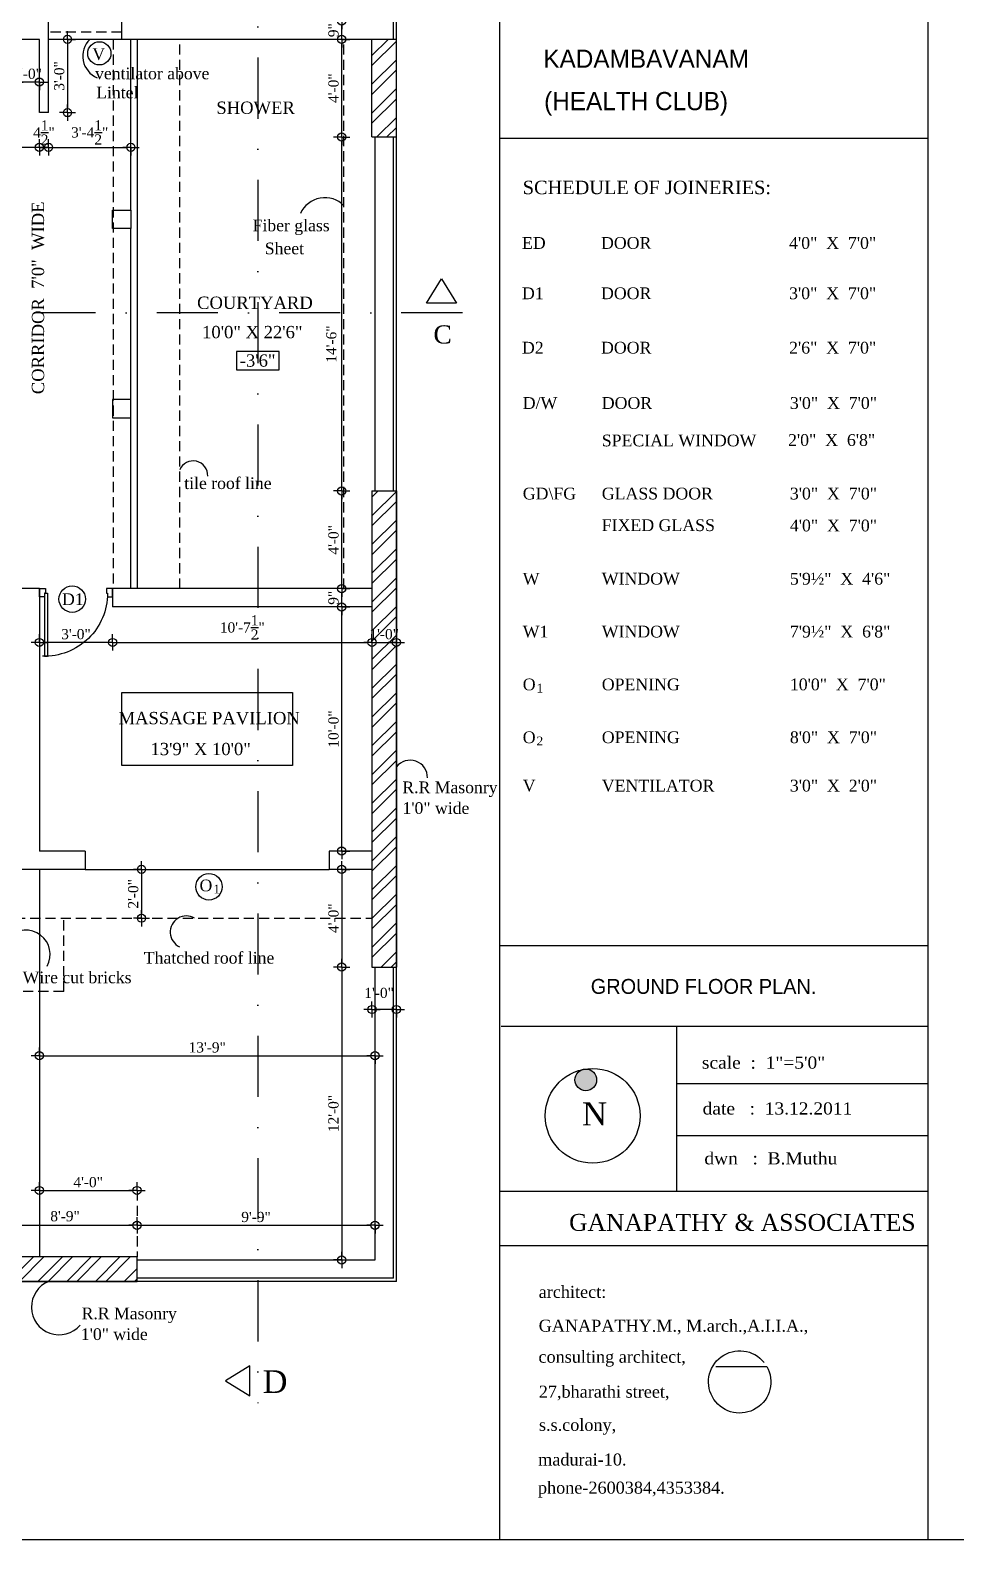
# Model space of a CAD drawing. Extents: x 7848 to 13228, y -2245 to 213.
# Drawn here: x 9403 to 9862, y -2245 to -1503 of the extents above; entities that cross this region are included whole.
import ezdxf
from ezdxf.enums import TextEntityAlignment as Align

# ---------------------------------------------------------------- set-up
doc = ezdxf.new("R2010")
doc.units = 0
doc.header["$LTSCALE"] = 20
doc.header["$MEASUREMENT"] = 0
doc.header["$PDMODE"] = 34
doc.header["$PDSIZE"] = 5
doc.linetypes.add('DASHDOT', pattern=[1, 0.5, -0.25, 0, -0.25])
doc.linetypes.add('HIDDEN', pattern=[0.375, 0.25, -0.125])
doc.layers.get('0').update_dxf_attribs({"linetype": 'CONTINUOUS'})
doc.layers.get('Defpoints').update_dxf_attribs({"linetype": 'CONTINUOUS'})
for name, color, linetype in [('border', 230, 'CONTINUOUS'), ('BORTEXT', 2, 'CONTINUOUS'), ('DETTEXT', 7, 'CONTINUOUS'), ('DIMLINE', 254, 'CONTINUOUS'), ('DOOR', 1, 'CONTINUOUS'), ('door text', 2, 'CONTINUOUS'), ('FURN', 10, 'CONTINUOUS'), ('Glass', 130, 'CONTINUOUS'), ('Roof lilne', 31, 'CONTINUOUS'), ('Secline', 13, 'CONTINUOUS'), ('Stone', 8, 'CONTINUOUS'), ('text', 2, 'CONTINUOUS'), ('TEXTS', 2, 'CONTINUOUS'), ('wall', 13, 'CONTINUOUS'), ('window', 4, 'CONTINUOUS'), ('window sill', 5, 'CONTINUOUS'), ('WINTEXT', 2, 'CONTINUOUS')]:
    doc.layers.add(name, color=color, linetype=linetype)
doc.styles.add('STYLE1', font='times_1.ttf', dxfattribs={"width": 0.75, "oblique": 25})
doc.styles.add('style3', font='times_1.ttf')
doc.styles.add('style4', font='boos1_0.ttf')
doc.styles.add('style5', font='times_1.ttf')
doc.dimstyles.new('arch61', dxfattribs={"dimscale": 0, "dimtxt": 5, "dimasz": 2, "dimexe": 0.18, "dimexo": 0.0625, "dimgap": 1.5, "dimtad": 1, "dimzin": 3, "dimdsep": 46, "dimlunit": 4, "dimtxsty": 'style3', "dimblk": 'BLK', "dimcen": 0, "dimse1": 1, "dimse2": 1, "dimclrd": 256, "dimclrt": 3, "dimazin": 0, "dimtfac": 1, "dimtix": 1, "dimtmove": 2, "dimatfit": 3, "dimldrblk": 'NONE', "dimfxl": 0.18, "dimtolj": 1, "dimtzin": 0, "dimlwd": -1, "dimarcsym": 0})
pattern_1 = [(45, (-4924.852, -1873.82), (-7.071068, 7.071068), []), (45, (-4924.852, -1868.82), (-7.071068, 7.071068), [])]

# ---------------------------------------------------------------- blocks, each defined once
blk = doc.blocks.new('DR1H902')
at = {"color": 0}
for p, q in [((-0.5, 0), (-0.5, 1)), ((-0.5, 1), (-0.45, 1)), ((-0.45, 0), (-0.45, 1)), ((-0.5, 0), (-0.45, 0))]:
    blk.add_line(p, q, dxfattribs=at)
blk.add_arc((-0.5, 0), 1, 0, 91.707, dxfattribs=at)
blk = doc.blocks.new('A$C3B4262AC')
at = {"layer": 'DOOR'}
for p, q in [((0, 4), (0, 0)), ((2.5, 4), (0, 4)), ((0, 0), (3, 0)), ((2.5, 2.25), (2.5, 4)), ((3, 2.25), (2.5, 2.25)), ((3, 0), (3, 2.25))]:
    blk.add_line(p, q, dxfattribs=at)
blk = doc.blocks.new('A$C1F9E242A')
blk.add_blockref('A$C3B4262AC', (0, 0))
at = {"xscale": -1}
blk.add_blockref('A$C3B4262AC', (36, 0), dxfattribs=at)
at = {"layer": 'DOOR', "xscale": -31, "yscale": 31, "zscale": 68.88888888888889}
blk.add_blockref('DR1H902', (18, 2.25), dxfattribs=at)
blk = doc.blocks.new('*U15')
at = {"xscale": -1, "rotation": 90.00000000000249}
blk.add_blockref('A$C1F9E242A', (-13.99, 19.99), dxfattribs=at)
blk = doc.blocks.new('*U283')
at = {"layer": 'TEXTS'}
blk.add_hatch(color=256, dxfattribs=at).paths.add_polyline_path([(-5.61, 10.84, 1), (1.8, 10.84, 1)])
for centre, radius in [((0.44, -1.46), 16.23), ((-1.9, 10.84), 3.71)]:
    blk.add_circle(centre, radius, dxfattribs=at)
at = {"layer": 'TEXTS', "style": 'STYLE1'}
blk.add_text('N', height=7.92, dxfattribs=at).set_placement((-3.24, -4.76))
blk = doc.blocks.new('BLK')
for q in [(-2, 0), (0, 2), (0, -2), (2, 0)]:
    blk.add_line((0, 0), q)
blk.add_circle((0, 0), 1)
blk = doc.blocks.new('*D49')
at = {"layer": 'Defpoints', "color": 0}
for p in [(9455.6, -2090.03), (9350.6, -2105.59), (9455.6, -2105.59)]:
    blk.add_point(p, dxfattribs=at)
at = {"layer": 'DIMLINE'}
blk.add_line((9352.6, -2090.03), (9453.6, -2090.03), dxfattribs=at)
at = {"layer": 'DIMLINE', "xscale": 2, "yscale": 2, "zscale": 2, "rotation": 180}
blk.add_blockref('BLK', (9350.6, -2090.03), dxfattribs=at)
at = {"layer": 'DIMLINE', "xscale": 2, "yscale": 2, "zscale": 2}
blk.add_blockref('BLK', (9455.6, -2090.03), dxfattribs=at)
at = {"layer": 'DIMLINE', "color": 3, "insert": (9420.22, -2085.6), "char_height": 5, "attachment_point": 5, "style": 'style3'}
blk.add_mtext('\\A1;8\'-9"', dxfattribs=at)
blk = doc.blocks.new('_None')
blk = doc.blocks.new('*D50')
at = {"layer": 'Defpoints', "color": 0}
for p in [(9572.6, -2090.03), (9455.6, -2107.09), (9572.6, -2107.09)]:
    blk.add_point(p, dxfattribs=at)
at = {"layer": 'DIMLINE'}
blk.add_line((9457.6, -2090.03), (9570.6, -2090.03), dxfattribs=at)
at = {"layer": 'DIMLINE', "xscale": 2, "yscale": 2, "zscale": 2, "rotation": 180}
blk.add_blockref('BLK', (9455.6, -2090.03), dxfattribs=at)
at = {"layer": 'DIMLINE', "xscale": 2, "yscale": 2, "zscale": 2}
blk.add_blockref('BLK', (9572.6, -2090.03), dxfattribs=at)
at = {"layer": 'DIMLINE', "color": 3, "insert": (9514.1, -2085.98), "char_height": 5, "attachment_point": 5, "style": 'style3'}
blk.add_mtext('\\A1;9\'-9"', dxfattribs=at)
blk = doc.blocks.new('*D216')
at = {"layer": 'Defpoints', "color": 0}
for p in [(9407.6, -1996.8), (9572.6, -1996.8), (9572.6, -2006.67)]:
    blk.add_point(p, dxfattribs=at)
at = {"layer": 'DIMLINE'}
blk.add_line((9409.6, -2006.67), (9570.6, -2006.67), dxfattribs=at)
at = {"layer": 'DIMLINE', "xscale": 2, "yscale": 2, "zscale": 2, "rotation": 180}
blk.add_blockref('BLK', (9407.6, -2006.67), dxfattribs=at)
at = {"layer": 'DIMLINE', "xscale": 2, "yscale": 2, "zscale": 2}
blk.add_blockref('BLK', (9572.6, -2006.67), dxfattribs=at)
at = {"layer": 'DIMLINE', "color": 3, "insert": (9490.1, -2002.62), "char_height": 5, "attachment_point": 5, "style": 'style3'}
blk.add_mtext('\\A1;13\'-9"', dxfattribs=at)
blk = doc.blocks.new('*D233')
at = {"layer": 'Defpoints', "color": 0}
for p in [(9455.6, -2072.91), (9407.6, -2105.59), (9455.6, -2105.59)]:
    blk.add_point(p, dxfattribs=at)
at = {"layer": 'DIMLINE'}
blk.add_line((9409.6, -2072.91), (9453.6, -2072.91), dxfattribs=at)
at = {"layer": 'DIMLINE', "xscale": 2, "yscale": 2, "zscale": 2, "rotation": 180}
blk.add_blockref('BLK', (9407.6, -2072.91), dxfattribs=at)
at = {"layer": 'DIMLINE', "xscale": 2, "yscale": 2, "zscale": 2}
blk.add_blockref('BLK', (9455.6, -2072.91), dxfattribs=at)
at = {"layer": 'DIMLINE', "color": 3, "insert": (9431.6, -2068.86), "char_height": 5, "attachment_point": 5, "style": 'style3'}
blk.add_mtext('\\A1;4\'-0"', dxfattribs=at)
blk = doc.blocks.new('*D252')
at = {"layer": 'Defpoints', "color": 0}
for p in [(9560.6, -1915.09), (9556.23, -1963.09), (9571.1, -1963.09)]:
    blk.add_point(p, dxfattribs=at)
at = {"layer": 'DIMLINE'}
blk.add_line((9556.23, -1917.09), (9556.23, -1961.09), dxfattribs=at)
at = {"layer": 'DIMLINE', "xscale": 2, "yscale": 2, "zscale": 2}
for p, rotation in [((9556.23, -1915.09), 90), ((9556.23, -1963.09), 270)]:
    blk.add_blockref('BLK', p, dxfattribs=dict(at, rotation=rotation))
at = {"layer": 'DIMLINE', "color": 3, "insert": (9552.19, -1939.09), "char_height": 5, "attachment_point": 5, "rotation": 90, "style": 'style3'}
blk.add_mtext('\\A1;4\'-0"', dxfattribs=at)
blk = doc.blocks.new('*D253')
at = {"layer": 'Defpoints', "color": 0}
for p in [(9572.6, -1963.09), (9556.23, -2107.09), (9572.6, -2107.09)]:
    blk.add_point(p, dxfattribs=at)
at = {"layer": 'DIMLINE'}
blk.add_line((9556.23, -1965.09), (9556.23, -2105.09), dxfattribs=at)
at = {"layer": 'DIMLINE', "xscale": 2, "yscale": 2, "zscale": 2}
for p, rotation in [((9556.23, -1963.09), 90), ((9556.23, -2107.09), 270)]:
    blk.add_blockref('BLK', p, dxfattribs=dict(at, rotation=rotation))
at = {"layer": 'DIMLINE', "color": 3, "insert": (9552.19, -2035.09), "char_height": 5, "attachment_point": 5, "rotation": 90, "style": 'style3'}
blk.add_mtext('\\A1;12\'-0"', dxfattribs=at)
blk = doc.blocks.new('*D254')
at = {"layer": 'Defpoints', "color": 0}
for p in [(9556.23, -1786.09), (9571.1, -1786.09), (9571.1, -1906.09)]:
    blk.add_point(p, dxfattribs=at)
at = {"layer": 'DIMLINE'}
blk.add_line((9556.23, -1904.09), (9556.23, -1788.09), dxfattribs=at)
at = {"layer": 'DIMLINE', "xscale": 2, "yscale": 2, "zscale": 2}
for p, rotation in [((9556.23, -1786.09), 90), ((9556.23, -1906.09), 270)]:
    blk.add_blockref('BLK', p, dxfattribs=dict(at, rotation=rotation))
at = {"layer": 'DIMLINE', "color": 3, "insert": (9552.19, -1846.09), "char_height": 5, "attachment_point": 5, "rotation": 90, "style": 'style3'}
blk.add_mtext('\\A1;10\'-0"', dxfattribs=at)
blk = doc.blocks.new('*D255')
at = {"layer": 'Defpoints', "color": 0}
for p in [(9544.38, -1777.09), (9556.23, -1777.09), (9544.38, -1786.09)]:
    blk.add_point(p, dxfattribs=at)
at = {"layer": 'DIMLINE'}
blk.add_line((9556.23, -1784.09), (9556.23, -1779.09), dxfattribs=at)
at = {"layer": 'DIMLINE', "xscale": 2, "yscale": 2, "zscale": 2}
for p, rotation in [((9556.23, -1777.09), 90), ((9556.23, -1786.09), 270)]:
    blk.add_blockref('BLK', p, dxfattribs=dict(at, rotation=rotation))
at = {"layer": 'DIMLINE', "color": 3, "insert": (9552.18, -1781.59), "char_height": 5, "attachment_point": 5, "rotation": 90, "style": 'style3'}
blk.add_mtext('\\A1;9"', dxfattribs=at)
blk = doc.blocks.new('*D256')
at = {"layer": 'Defpoints', "color": 0}
for p in [(9556.23, -1729.09), (9571.1, -1729.09), (9571.1, -1777.09)]:
    blk.add_point(p, dxfattribs=at)
at = {"layer": 'DIMLINE'}
blk.add_line((9556.23, -1775.09), (9556.23, -1731.09), dxfattribs=at)
at = {"layer": 'DIMLINE', "xscale": 2, "yscale": 2, "zscale": 2}
for p, rotation in [((9556.23, -1729.09), 90), ((9556.23, -1777.09), 270)]:
    blk.add_blockref('BLK', p, dxfattribs=dict(at, rotation=rotation))
at = {"layer": 'DIMLINE', "color": 3, "insert": (9552.19, -1753.09), "char_height": 5, "attachment_point": 5, "rotation": 90, "style": 'style3'}
blk.add_mtext('\\A1;4\'-0"', dxfattribs=at)
blk = doc.blocks.new('*D257')
at = {"layer": 'Defpoints', "color": 0}
for p in [(9556.23, -1555.09), (9572.6, -1555.09), (9572.6, -1729.09)]:
    blk.add_point(p, dxfattribs=at)
at = {"layer": 'DIMLINE'}
blk.add_line((9556.23, -1727.09), (9556.23, -1557.09), dxfattribs=at)
at = {"layer": 'DIMLINE', "xscale": 2, "yscale": 2, "zscale": 2}
for p, rotation in [((9556.23, -1555.09), 90), ((9556.23, -1729.09), 270)]:
    blk.add_blockref('BLK', p, dxfattribs=dict(at, rotation=rotation))
at = {"layer": 'DIMLINE', "color": 3, "insert": (9551.12, -1656.88), "char_height": 5, "attachment_point": 5, "rotation": 90, "style": 'style3'}
blk.add_mtext('\\A1;14\'-6"', dxfattribs=at)
blk = doc.blocks.new('*D258')
at = {"layer": 'Defpoints', "color": 0}
for p in [(9556.23, -1507.09), (9569.07, -1507.09), (9571.1, -1555.09)]:
    blk.add_point(p, dxfattribs=at)
at = {"layer": 'DIMLINE'}
blk.add_line((9556.23, -1553.09), (9556.23, -1509.09), dxfattribs=at)
at = {"layer": 'DIMLINE', "xscale": 2, "yscale": 2, "zscale": 2}
for p, rotation in [((9556.23, -1507.09), 90), ((9556.23, -1555.09), 270)]:
    blk.add_blockref('BLK', p, dxfattribs=dict(at, rotation=rotation))
at = {"layer": 'DIMLINE', "color": 3, "insert": (9552.19, -1531.09), "char_height": 5, "attachment_point": 5, "rotation": 90, "style": 'style3'}
blk.add_mtext('\\A1;4\'-0"', dxfattribs=at)
blk = doc.blocks.new('*D259')
at = {"layer": 'Defpoints', "color": 0}
for p in [(9545.6, -1498.09), (9556.23, -1498.09), (9544.21, -1507.09)]:
    blk.add_point(p, dxfattribs=at)
at = {"layer": 'DIMLINE'}
blk.add_line((9556.23, -1505.09), (9556.23, -1500.09), dxfattribs=at)
at = {"layer": 'DIMLINE', "xscale": 2, "yscale": 2, "zscale": 2}
for p, rotation in [((9556.23, -1498.09), 90), ((9556.23, -1507.09), 270)]:
    blk.add_blockref('BLK', p, dxfattribs=dict(at, rotation=rotation))
at = {"layer": 'DIMLINE', "color": 3, "insert": (9552.18, -1502.59), "char_height": 5, "attachment_point": 5, "rotation": 90, "style": 'style3'}
blk.add_mtext('\\A1;9"', dxfattribs=at)
blk = doc.blocks.new('*D272')
at = {"layer": 'Defpoints', "color": 0}
for p in [(9465.83, -1915.09), (9457.8, -1939.09), (9465.83, -1939.09)]:
    blk.add_point(p, dxfattribs=at)
at = {"layer": 'DIMLINE'}
blk.add_line((9457.8, -1917.09), (9457.8, -1937.09), dxfattribs=at)
at = {"layer": 'DIMLINE', "xscale": 2, "yscale": 2, "zscale": 2}
for p, rotation in [((9457.8, -1915.09), 90), ((9457.8, -1939.09), 270)]:
    blk.add_blockref('BLK', p, dxfattribs=dict(at, rotation=rotation))
at = {"layer": 'DIMLINE', "color": 3, "insert": (9453.75, -1927.09), "char_height": 5, "attachment_point": 5, "rotation": 90, "style": 'style3'}
blk.add_mtext('\\A1;2\'-0"', dxfattribs=at)
blk = doc.blocks.new('*D284')
at = {"layer": 'Defpoints', "color": 0}
for p in [(9571.1, -1963.09), (9583.1, -1963.09), (9571.1, -1983.96)]:
    blk.add_point(p, dxfattribs=at)
at = {"layer": 'DIMLINE'}
blk.add_line((9581.1, -1983.96), (9573.1, -1983.96), dxfattribs=at)
at = {"layer": 'DIMLINE', "xscale": 2, "yscale": 2, "zscale": 2, "rotation": 180}
blk.add_blockref('BLK', (9571.1, -1983.96), dxfattribs=at)
at = {"layer": 'DIMLINE', "xscale": 2, "yscale": 2, "zscale": 2}
blk.add_blockref('BLK', (9583.1, -1983.96), dxfattribs=at)
at = {"layer": 'DIMLINE', "color": 3, "insert": (9574.6, -1975.83), "char_height": 5, "attachment_point": 5, "style": 'style3'}
blk.add_mtext('\\A1;1\'-0"', dxfattribs=at)
blk = doc.blocks.new('*D288')
at = {"layer": 'Defpoints', "color": 0}
for p in [(9395.6, -1507.09), (9407.6, -1507.09), (9395.6, -1528.09)]:
    blk.add_point(p, dxfattribs=at)
at = {"layer": 'DIMLINE'}
for p, q in [((9393.6, -1528.09), (9391.6, -1528.09)), ((9407.6, -1528.09), (9395.6, -1528.09)), ((9409.6, -1528.09), (9411.6, -1528.09))]:
    blk.add_line(p, q, dxfattribs=at)
at = {"layer": 'DIMLINE', "xscale": 2, "yscale": 2, "zscale": 2}
blk.add_blockref('BLK', (9395.6, -1528.09), dxfattribs=at)
at = {"layer": 'DIMLINE', "xscale": 2, "yscale": 2, "zscale": 2, "rotation": 180}
blk.add_blockref('BLK', (9407.6, -1528.09), dxfattribs=at)
at = {"layer": 'DIMLINE', "color": 3, "insert": (9401.6, -1524.04), "char_height": 5, "attachment_point": 5, "style": 'style3'}
blk.add_mtext('\\A1;1\'-0"', dxfattribs=at)
blk = doc.blocks.new('*D290')
at = {"layer": 'Defpoints', "color": 0}
for p in [(9412.1, -1507.09), (9412.1, -1543.09), (9421.43, -1543.09)]:
    blk.add_point(p, dxfattribs=at)
at = {"layer": 'DIMLINE'}
blk.add_line((9421.43, -1509.09), (9421.43, -1541.09), dxfattribs=at)
at = {"layer": 'DIMLINE', "xscale": 2, "yscale": 2, "zscale": 2}
for p, rotation in [((9421.43, -1507.09), 90), ((9421.43, -1543.09), 270)]:
    blk.add_blockref('BLK', p, dxfattribs=dict(at, rotation=rotation))
at = {"layer": 'DIMLINE', "color": 3, "insert": (9417.39, -1525.09), "char_height": 5, "attachment_point": 5, "rotation": 90, "style": 'style3'}
blk.add_mtext('\\A1;3\'-0"', dxfattribs=at)
blk = doc.blocks.new('*D291')
at = {"layer": 'Defpoints', "color": 0}
for p in [(9407.6, -1543.09), (9412.1, -1543.09), (9407.6, -1560.2)]:
    blk.add_point(p, dxfattribs=at)
at = {"layer": 'DIMLINE'}
for p, q in [((9405.6, -1560.2), (9403.6, -1560.2)), ((9412.1, -1560.2), (9407.6, -1560.2)), ((9414.1, -1560.2), (9416.1, -1560.2))]:
    blk.add_line(p, q, dxfattribs=at)
at = {"layer": 'DIMLINE', "xscale": 2, "yscale": 2, "zscale": 2}
blk.add_blockref('BLK', (9407.6, -1560.2), dxfattribs=at)
at = {"layer": 'DIMLINE', "xscale": 2, "yscale": 2, "zscale": 2, "rotation": 180}
blk.add_blockref('BLK', (9412.1, -1560.2), dxfattribs=at)
at = {"layer": 'DIMLINE', "color": 3, "insert": (9409.85, -1552.87), "char_height": 5, "attachment_point": 5, "style": 'style3'}
blk.add_mtext('\\A1;4{\\H1.000000x;\\S1/2;}"', dxfattribs=at)
blk = doc.blocks.new('*D292')
at = {"layer": 'Defpoints', "color": 0}
for p in [(9412.1, -1539.05), (9452.6, -1539.05), (9452.6, -1560.2)]:
    blk.add_point(p, dxfattribs=at)
at = {"layer": 'DIMLINE'}
blk.add_line((9414.1, -1560.2), (9450.6, -1560.2), dxfattribs=at)
at = {"layer": 'DIMLINE', "xscale": 2, "yscale": 2, "zscale": 2, "rotation": 180}
blk.add_blockref('BLK', (9412.1, -1560.2), dxfattribs=at)
at = {"layer": 'DIMLINE', "xscale": 2, "yscale": 2, "zscale": 2}
blk.add_blockref('BLK', (9452.6, -1560.2), dxfattribs=at)
at = {"layer": 'DIMLINE', "color": 3, "insert": (9432.35, -1552.83), "char_height": 5, "attachment_point": 5, "style": 'style3'}
blk.add_mtext('\\A1;3\'-4{\\H1.000000x;\\S1/2;}"', dxfattribs=at)
blk = doc.blocks.new('*D293')
at = {"layer": 'Defpoints', "color": 0}
for p in [(9359.6, -1543.09), (9407.6, -1543.09), (9359.6, -1560.2)]:
    blk.add_point(p, dxfattribs=at)
at = {"layer": 'DIMLINE'}
blk.add_line((9405.6, -1560.2), (9361.6, -1560.2), dxfattribs=at)
at = {"layer": 'DIMLINE', "xscale": 2, "yscale": 2, "zscale": 2, "rotation": 180}
blk.add_blockref('BLK', (9359.6, -1560.2), dxfattribs=at)
at = {"layer": 'DIMLINE', "xscale": 2, "yscale": 2, "zscale": 2}
blk.add_blockref('BLK', (9407.6, -1560.2), dxfattribs=at)
at = {"layer": 'DIMLINE', "color": 3, "insert": (9383.6, -1556.15), "char_height": 5, "attachment_point": 5, "style": 'style3'}
blk.add_mtext('\\A1;4\'-0"', dxfattribs=at)
blk = doc.blocks.new('*D399')
at = {"layer": 'Defpoints', "color": 0}
for p in [(9443.6, -1786.09), (9571.1, -1786.09), (9571.1, -1803.53)]:
    blk.add_point(p, dxfattribs=at)
at = {"layer": 'DIMLINE'}
blk.add_line((9445.6, -1803.53), (9569.1, -1803.53), dxfattribs=at)
at = {"layer": 'DIMLINE', "xscale": 2, "yscale": 2, "zscale": 2, "rotation": 180}
blk.add_blockref('BLK', (9443.6, -1803.53), dxfattribs=at)
at = {"layer": 'DIMLINE', "xscale": 2, "yscale": 2, "zscale": 2}
blk.add_blockref('BLK', (9571.1, -1803.53), dxfattribs=at)
at = {"layer": 'DIMLINE', "color": 3, "insert": (9507.35, -1796.16), "char_height": 5, "attachment_point": 5, "style": 'style3'}
blk.add_mtext('\\A1;10\'-7{\\H1.000000x;\\S1/2;}"', dxfattribs=at)
blk = doc.blocks.new('*D400')
at = {"layer": 'Defpoints', "color": 0}
for p in [(9407.6, -1786.09), (9443.6, -1786.09), (9407.6, -1803.53)]:
    blk.add_point(p, dxfattribs=at)
at = {"layer": 'DIMLINE'}
blk.add_line((9441.6, -1803.53), (9409.6, -1803.53), dxfattribs=at)
at = {"layer": 'DIMLINE', "xscale": 2, "yscale": 2, "zscale": 2, "rotation": 180}
blk.add_blockref('BLK', (9407.6, -1803.53), dxfattribs=at)
at = {"layer": 'DIMLINE', "xscale": 2, "yscale": 2, "zscale": 2}
blk.add_blockref('BLK', (9443.6, -1803.53), dxfattribs=at)
at = {"layer": 'DIMLINE', "color": 3, "insert": (9425.6, -1799.49), "char_height": 5, "attachment_point": 5, "style": 'style3'}
blk.add_mtext('\\A1;3\'-0"', dxfattribs=at)
blk = doc.blocks.new('*D401')
at = {"layer": 'Defpoints', "color": 0}
for p in [(9571.1, -1729.09), (9583.1, -1729.09), (9583.1, -1803.53)]:
    blk.add_point(p, dxfattribs=at)
at = {"layer": 'DIMLINE'}
for p, q in [((9569.1, -1803.53), (9567.1, -1803.53)), ((9571.1, -1803.53), (9583.1, -1803.53)), ((9585.1, -1803.53), (9587.1, -1803.53))]:
    blk.add_line(p, q, dxfattribs=at)
at = {"layer": 'DIMLINE', "xscale": 2, "yscale": 2, "zscale": 2}
blk.add_blockref('BLK', (9571.1, -1803.53), dxfattribs=at)
at = {"layer": 'DIMLINE', "xscale": 2, "yscale": 2, "zscale": 2, "rotation": 180}
blk.add_blockref('BLK', (9583.1, -1803.53), dxfattribs=at)
at = {"layer": 'DIMLINE', "color": 3, "insert": (9577.1, -1799.49), "char_height": 5, "attachment_point": 5, "style": 'style3'}
blk.add_mtext('\\A1;1\'-0"', dxfattribs=at)

msp = doc.modelspace()

# ---------------------------------------------------------------- hatches: boundary and pattern name
at = {"layer": 'Stone', "ltscale": 5}
h = msp.add_hatch(dxfattribs=at)
h.set_pattern_fill('STEEL', color=256, scale=80, style=0)
h.set_pattern_definition(pattern_1)
h.paths.add_polyline_path([(9583.097, -1507.087), (9571.097, -1507.087), (9571.097, -1555.087), (9583.097, -1555.087)])
h = msp.add_hatch(dxfattribs=at)
h.set_pattern_fill('STEEL', color=256, scale=80, style=0)
h.set_pattern_definition(pattern_1)
h.paths.add_polyline_path([(9583.097, -1729.087), (9571.097, -1729.087), (9571.097, -1963.087), (9583.097, -1963.087)])
h = msp.add_hatch(dxfattribs=at)
h.set_pattern_fill('STEEL', color=256, scale=80, style=0)
h.set_pattern_definition(pattern_1)
h.paths.add_polyline_path([(9455.597, -2117.587), (9455.597, -2105.587), (9350.597, -2105.587), (9350.597, -2117.587)])

# ---------------------------------------------------------------- linework, layer by layer
for p, q in [((9583.097, -2117.587), (9583.097, -1382.587)), ((9452.597, -1591.087), (9452.597, -1507.087)), ((9455.597, -1507.087), (9455.597, -1777.087)), ((9452.597, -1684.087), (9452.597, -1600.087)), ((9452.597, -1777.087), (9452.597, -1693.087)), ((9407.597, -1915.087), (9407.597, -2105.587)), ((9430.097, -1915.087), (9550.097, -1915.087)), ((9583.097, -2117.587), (8926.097, -2117.587))]:
    msp.add_line(p, q)
for points in [[(9452.597, -1591.087), (9452.597, -1600.087), (9443.597, -1600.087), (9443.597, -1591.087)], [(9452.597, -1693.087), (9452.597, -1684.087), (9443.597, -1684.087), (9443.597, -1693.087)]]:
    msp.add_lwpolyline(points, close=True)
at = {"layer": 'border', "color": 13}
for p, q in [((9633.718, -1495.835), (9633.718, -2244.633)), ((9844.253, -1495.835), (9844.253, -2244.633)), ((9633.718, -1555.673), (9844.253, -1555.673)), ((9633.718, -1952.575), (9844.253, -1952.575)), ((9634.676, -1992.086), (9844.253, -1992.086))]:
    msp.add_line(p, q, dxfattribs=at)
at = {"layer": 'border'}
msp.add_line((9862.002, -2244.633), (8869.553, -2244.633), dxfattribs=at)
at = {"layer": 'BORTEXT', "color": 13}
for p, q in [((9720.725, -1992.086), (9720.725, -2073.235)), ((9720.725, -2020.302), (9844.253, -2020.302)), ((9720.725, -2045.862), (9844.253, -2045.862))]:
    msp.add_line(p, q, dxfattribs=at)
at = {"layer": 'BORTEXT', "color": 2}
msp.add_lwpolyline([(9740.046, -2159.364), (9765.12, -2159.364, -26.3843038), (9763.812, -2157.449)], format="xyb", dxfattribs=at)
at = {"layer": 'DETTEXT'}
for centre, radius, start, end in [((9440.49, -1515.371), 11.536, 134.099233, 247.313338), ((9547.955, -1598.034), 13.12, 44.303269, 156.17817), ((9483.19, -1721.52), 7.197, 357.630345, 156.351834), ((9589.834, -1869.974), 8.554, 358.849369, 141.954681), ((9479.884, -1945.95), 7.965, 59.507087, 245.133338), ((9400.928, -1956.928), 11.994, 331.521001, 134.34078), ((9417.337, -2130.24), 13.62, 111.718071, 319.591372)]:
    msp.add_arc(centre, radius, start, end, dxfattribs=at)
at = {"layer": 'DIMLINE', "color": 8, "linetype": 'HIDDEN'}
msp.add_line((9455.597, -2072.907), (9455.597, -2105.587), dxfattribs=at)
at = {"layer": 'door text', "color": 7}
for centre in [(9423.765, -1782.245), (9490.986, -1923.639)]:
    msp.add_circle(centre, 6.51, dxfattribs=at)
at = {"layer": 'FURN'}
msp.add_lwpolyline([(9532.097, -1828.087), (9532.097, -1864.087), (9448.097, -1864.087), (9448.097, -1828.087)], close=True, dxfattribs=at)
at = {"layer": 'Glass', "linetype": 'HIDDEN'}
for p, q in [((9443.956, -1507.087), (9443.956, -1777.087)), ((9557.344, -1777.087), (9557.344, -1507.087))]:
    msp.add_line(p, q, dxfattribs=at)
at = {"layer": 'Roof lilne', "linetype": 'HIDDEN'}
for p, q in [((9476.597, -1777.087), (9476.597, -1507.087)), ((8938.097, -1939.087), (9571.097, -1939.087))]:
    msp.add_line(p, q, dxfattribs=at)
at = {"layer": 'Roof lilne', "color": 8, "linetype": 'HIDDEN'}
for q in [(9419.597, -1939.087), (9089.597, -1975.087)]:
    msp.add_line((9419.597, -1975.087), q, dxfattribs=at)
at = {"layer": 'Secline', "linetype": 'DASHDOT', "ltscale": 3}
for p, q in [((9514.979, -1095.386), (9514.979, -2177.549)), ((9615.514, -1641.474), (8887.654, -1641.474))]:
    msp.add_line(p, q, dxfattribs=at)
at = {"layer": 'Secline', "linetype": 'DASHDOT', "ltscale": 5}
for points in [[(9605.309, -1624.777), (9612.693, -1636.701), (9597.925, -1636.701)], [(9499.058, -2166.467), (9510.982, -2173.851), (9510.982, -2159.083)]]:
    msp.add_lwpolyline(points, close=True, dxfattribs=at)
at = {"layer": 'text', "color": 13}
for p, q in [((9633.718, -2073.235), (9844.253, -2073.235)), ((9633.718, -2099.976), (9844.253, -2099.976))]:
    msp.add_line(p, q, dxfattribs=at)
at = {"layer": 'text'}
msp.add_lwpolyline([(9525.466, -1660.492), (9504.526, -1660.492), (9504.526, -1669.517), (9525.466, -1669.517)], close=True, dxfattribs=at)
at = {"layer": 'wall'}
for p, q in [((9448.097, -1507.087), (9448.097, -1435.087)), ((9581.597, -1507.087), (9581.597, -1472.837)), ((9412.097, -1543.087), (9412.097, -1498.087)), ((9407.597, -1507.087), (9395.597, -1507.087)), ((9407.597, -1543.087), (9407.597, -1507.087)), ((9583.097, -1507.087), (9443.597, -1507.087)), ((9571.097, -1555.087), (9571.097, -1507.087)), ((9583.097, -1555.087), (9583.097, -1507.087)), ((9412.097, -1543.087), (9407.597, -1543.087)), ((9571.097, -1555.087), (9583.097, -1555.087)), ((9572.597, -1729.087), (9572.597, -1555.087)), ((9581.597, -1729.087), (9581.597, -1555.087)), ((9571.097, -1729.087), (9583.097, -1729.087)), ((9571.097, -1729.087), (9571.097, -1963.087)), ((9583.097, -1729.087), (9583.097, -1963.087)), ((9407.597, -1777.087), (9398.597, -1777.087)), ((9407.597, -1777.087), (9407.597, -1906.087)), ((9571.097, -1777.087), (9443.597, -1777.087)), ((9443.597, -1777.087), (9443.597, -1786.087)), ((9571.097, -1786.087), (9443.597, -1786.087)), ((9430.097, -1906.087), (9407.597, -1906.087)), ((9430.097, -1906.087), (9430.097, -1915.087)), ((9571.097, -1906.087), (9550.097, -1906.087)), ((9550.097, -1906.087), (9550.097, -1915.087)), ((9430.097, -1915.087), (9364.097, -1915.087)), ((9571.097, -1915.087), (9550.097, -1915.087)), ((9571.097, -1963.087), (9583.097, -1963.087)), ((9572.597, -2107.087), (9572.597, -1963.087)), ((9581.597, -2116.087), (9581.597, -1963.087)), ((9455.597, -2105.587), (9350.597, -2105.587)), ((9455.597, -2117.587), (9455.597, -2105.587)), ((9455.597, -2107.087), (9572.597, -2107.087)), ((9350.597, -2117.587), (9455.597, -2117.587)), ((9581.597, -2116.087), (9455.597, -2116.087))]:
    msp.add_line(p, q, dxfattribs=at)
at = {"layer": 'window', "linetype": 'HIDDEN'}
msp.add_line((9448.097, -1503.587), (9412.097, -1503.587), dxfattribs=at)
at = {"layer": 'window sill'}
msp.add_line((9448.097, -1507.087), (9412.097, -1507.087), dxfattribs=at)
at = {"layer": 'WINTEXT', "color": 0}
msp.add_circle((9437.089, -1513.969), 5.708, dxfattribs=at)

# ---------------------------------------------------------------- block references
at = {"layer": 'DOOR', "xscale": -1, "rotation": 270}
msp.add_blockref('*U15', (9423.607, -1763.096), dxfattribs=at)
at = {"layer": 'text', "xscale": 1.43589743589655, "yscale": 1.435897435896777, "zscale": 1.435897435896777}
msp.add_blockref('*U283', (9678.933, -2034.133), dxfattribs=at)

# ---------------------------------------------------------------- texts
at = {"layer": 'BORTEXT'}
for s, height, style, p in [('KADAMBAVANAM', 8.9465, 'style4', (9655.31, -1521.077)), ('SCHEDULE OF JOINERIES:  ', 6.61065, 'style5', (9645.198, -1583.187)), ('ED', 5.7871, 'style5', (9644.821, -1610.065)), ('DOOR', 5.7871, 'style5', (9683.67, -1610.057)), ('4\'0"  X  7\'0"', 5.7871, 'style5', (9776.125, -1610.065)), ('D1', 5.7871, 'style5', (9644.821, -1634.805)), ('DOOR', 5.7871, 'style5', (9683.67, -1634.796)), ('3\'0"  X  7\'0"', 5.7871, 'style5', (9776.125, -1634.805)), ('D2', 5.7871, 'style5', (9644.821, -1661.55)), ('DOOR', 5.7871, 'style5', (9683.67, -1661.541)), ('2\'6"  X  7\'0"', 5.7871, 'style5', (9776.125, -1661.55)), ('D/W', 5.7871, 'style5', (9645.208, -1688.738)), ('DOOR', 5.7871, 'style5', (9684.057, -1688.73)), ('3\'0"  X  7\'0"', 5.7871, 'style5', (9776.512, -1688.739)), ('SPECIAL WINDOW', 5.7871, 'style5', (9684.057, -1707.15)), ('2\'0"  X  6\'8"', 5.7871, 'style5', (9775.616, -1706.934)), ('GD\\FG', 5.7871, 'style5', (9645.208, -1733.249)), ('GLASS DOOR', 5.7871, 'style5', (9684.057, -1733.241)), ('3\'0"  X  7\'0"', 5.7871, 'style5', (9776.512, -1733.249)), ('FIXED GLASS', 5.7871, 'style5', (9684.057, -1748.793)), ('4\'0"  X  7\'0"', 5.7871, 'style5', (9776.512, -1748.954)), ('W', 5.787, 'style5', (9645.208, -1775.113)), ('WINDOW', 5.7871, 'style5', (9684.057, -1775.105)), ('5\'9½"  X  4\'6"', 5.7871, 'style5', (9776.512, -1775.113)), ('W1', 5.7871, 'style5', (9645.208, -1801.091)), ('WINDOW', 5.7871, 'style5', (9684.057, -1801.083)), ('7\'9½"  X  6\'8"', 5.7871, 'style5', (9776.512, -1801.091)), ('O', 5.787, 'style5', (9645.208, -1827.069)), ('OPENING', 5.7871, 'style5', (9684.057, -1827.061)), ('10\'0"  X  7\'0"', 5.7871, 'style5', (9776.512, -1827.069)), ('O', 5.787, 'style5', (9645.208, -1853.047)), ('OPENING', 5.7871, 'style5', (9684.057, -1853.039)), ('8\'0"  X  7\'0"', 5.7871, 'style5', (9776.512, -1853.047)), ('V', 5.787, 'style5', (9645.208, -1876.82)), ('VENTILATOR', 5.7871, 'style5', (9684.057, -1876.812)), ('3\'0"  X  2\'0"', 5.7871, 'style5', (9776.512, -1876.82)), ('GROUND FLOOR PLAN.', 7.31523, 'style4', (9678.636, -1976.264))]:
    msp.add_text(s, height=height, dxfattribs=dict(at, style=style)).set_placement(p)
at = {"layer": 'BORTEXT', "color": 0, "style": 'style4'}
msp.add_text('(HEALTH CLUB)', height=8.9465, dxfattribs=at).set_placement((9655.715, -1541.901))
at = {"layer": 'BORTEXT', "color": 7, "style": 'style3', "width": 1.061034}
for s, p in [('scale  :  1"=5\'0"', (9733.275, -2013.048)), ('date   :  13.12.2011', (9733.62, -2035.581)), ('dwn   :  B.Muthu', (9734.474, -2060.098))]:
    msp.add_text(s, height=5.96569, dxfattribs=at).set_placement(p)
at = {"layer": 'BORTEXT', "color": 13, "style": 'style5'}
msp.add_text('GANAPATHY & ASSOCIATES', height=8.316, dxfattribs=at).set_placement((9667.996, -2092.776))
at = {"layer": 'BORTEXT', "color": 2, "style": 'style5'}
for s, p in [('architect:', (9653.046, -2125.729)), ('GANAPATHY.M., M.arch.,A.I.I.A.,', (9653.046, -2142.349)), ('consulting architect,', (9652.944, -2157.597)), ('27,bharathi street,', (9653.096, -2174.775)), ('s.s.colony,', (9653.173, -2191.075)), ('madurai-10.', (9652.791, -2208.114)), ('phone-2600384,4353384.', (9652.688, -2221.952))]:
    msp.add_text(s, height=5.9136, dxfattribs=at).set_placement(p)
at = {"layer": 'DETTEXT', "style": 'style5'}
for s, p in [('ventilator above ', (9464.173, -1526.715)), (' Lintel', (9444.835, -1536.085)), ('Fiber glass ', (9532.443, -1601.422)), ('Sheet', (9528.062, -1612.728)), ('tile roof line', (9500.29, -1728.124)), ('Thatched roof line', (9491.025, -1961.418)), ('Wire cut bricks', (9426.162, -1971.058))]:
    msp.add_text(s, height=5.75, dxfattribs=at).set_placement(p, align=Align.CENTER)
for s, p in [('R.R Masonry', (9586.019, -1877.631)), ('1\'0" wide', (9586.111, -1887.825)), ('R.R Masonry', (9428.381, -2136.229)), ('1\'0" wide', (9428.017, -2146.424))]:
    msp.add_text(s, height=5.75, dxfattribs=at).set_placement(p)
at = {"layer": 'door text', "style": 'style5'}
for s, p in [('D1', (9418.759, -1785.154)), ('O', (9486.336, -1925.854))]:
    msp.add_text(s, height=5.75, dxfattribs=at).set_placement(p)
at = {"layer": 'door text', "color": 0, "style": 'style5'}
for s, p in [('1', (9651.997, -1828.144)), ('2', (9651.997, -1854.122)), ('1', (9493.125, -1926.929))]:
    msp.add_text(s, height=4.312, dxfattribs=at).set_placement(p)
at = {"layer": 'Secline', "linetype": 'DASHDOT', "ltscale": 5, "style": 'style5'}
for s, height, p in [('C', 8.937, (9601.298, -1656.606)), ('D', 11.171, (9517.37, -2172.468))]:
    msp.add_text(s, height=height, dxfattribs=at).set_placement(p)
at = {"layer": 'text', "style": 'style5'}
for s, height, p in [('SHOWER', 6.0504, (9494.602, -1543.713)), ('COURTYARD', 6.0504, (9485.135, -1639.582)), ('10\'0" X 22\'6"', 6.05042, (9487.599, -1654)), ('-3\'6"', 6.0504, (9506.117, -1667.99)), ('MASSAGE PAVILION', 6.05042, (9446.505, -1843.736)), ('13\'9" X 10\'0"', 6.05042, (9462.225, -1858.938))]:
    msp.add_text(s, height=height, dxfattribs=at).set_placement(p)
msp.add_text('CORRIDOR  7\'0"  WIDE  ', height=6.05042, rotation=90, dxfattribs=at).set_placement((9409.952, -1681.513))
at = {"layer": 'WINTEXT', "color": 2, "style": 'STYLE1'}
msp.add_text('V', height=5.749, rotation=0.085757, dxfattribs=at).set_placement((9433.647, -1517.193))

# ---------------------------------------------------------------- dimensions: what is measured, and where the dimension line sits
at = {"layer": 'DIMLINE'}
for base, p1, p2, angle, override, picture, middle in [((9556.231, -1498.087), (9544.209, -1507.087), (9545.597, -1498.087), 90, {"dimscale": 1}, '*D259', (9552.18, -1502.587)), ((9421.43, -1543.087), (9412.097, -1507.087), (9412.097, -1543.087), 90, {"dimscale": 1, "dimfxl": 0.25}, '*D290', (9417.387, -1525.087)), ((9556.231, -1507.087), (9571.097, -1555.087), (9569.072, -1507.087), 90, {"dimscale": 1}, '*D258', (9552.188, -1531.087)), ((9556.231, -1729.087), (9571.097, -1777.087), (9571.097, -1729.087), 90, {"dimscale": 1}, '*D256', (9552.188, -1753.087)), ((9556.231, -1777.087), (9544.375, -1786.087), (9544.375, -1777.087), 90, {"dimscale": 1}, '*D255', (9552.18, -1781.587)), ((9407.597, -1803.532), (9443.597, -1786.087), (9407.597, -1786.087), 180, {"dimscale": 1, "dimfxl": 0.25}, '*D400', (9425.597, -1799.489)), ((9571.097, -1803.532), (9443.597, -1786.087), (9571.097, -1786.087), 180, {"dimscale": 1, "dimfxl": 0.25}, '*D399', (9507.347, -1796.159)), ((9556.231, -1786.087), (9571.097, -1906.087), (9571.097, -1786.087), 90, {"dimscale": 1}, '*D254', (9552.188, -1846.087)), ((9457.796, -1939.087), (9465.829, -1915.087), (9465.829, -1939.087), 90, {"dimscale": 1, "dimfxl": 0.25}, '*D272', (9453.752, -1927.087)), ((9556.231, -1963.087), (9560.597, -1915.087), (9571.097, -1963.087), 90, {"dimscale": 1, "dimfxl": 0.25, "dimarcsym": 1}, '*D252', (9552.188, -1939.087)), ((9556.231, -2107.087), (9572.597, -1963.087), (9572.597, -2107.087), 90, {"dimscale": 1}, '*D253', (9552.188, -2035.087))]:
    dim = msp.add_linear_dim(base=base, p1=p1, p2=p2, angle=angle, dimstyle='arch61', override=override, dxfattribs=at)
    dim.commit()
    dim.dimension.update_dxf_attribs({"geometry": picture, "text_midpoint": middle})
for base, p1, p2, override, picture, middle in [((9395.597, -1528.088), (9407.597, -1507.087), (9395.597, -1507.087), {"dimscale": 1, "dimfxl": 0.25}, '*D288', (9401.597, -1524.045)), ((9359.597, -1560.197), (9407.597, -1543.087), (9359.597, -1543.087), {"dimscale": 1, "dimfxl": 0.25}, '*D293', (9383.597, -1556.153)), ((9407.597, -1560.197), (9412.097, -1543.087), (9407.597, -1543.087), {"dimscale": 1, "dimfxl": 0.25}, '*D291', (9409.847, -1552.874)), ((9452.597, -1560.197), (9412.097, -1539.054), (9452.597, -1539.054), {"dimscale": 1, "dimfxl": 0.25}, '*D292', (9432.347, -1552.831)), ((9583.097, -1803.532), (9571.097, -1729.087), (9583.097, -1729.087), {"dimscale": 1}, '*D401', (9577.097, -1799.489)), ((9572.597, -2006.666), (9407.597, -1996.796), (9572.597, -1996.796), {"dimscale": 1, "dimfxl": 0.25}, '*D216', (9490.097, -2002.615)), ((9455.597, -2072.907), (9407.597, -2105.587), (9455.597, -2105.587), {"dimscale": 1, "dimfxl": 0.25}, '*D233', (9431.597, -2068.864)), ((9572.597, -2090.032), (9455.597, -2107.087), (9572.597, -2107.087), {"dimscale": 1}, '*D50', (9514.097, -2085.981))]:
    dim = msp.add_linear_dim(base=base, p1=p1, p2=p2, dimstyle='arch61', override=override, dxfattribs=at)
    dim.commit()
    dim.dimension.update_dxf_attribs({"geometry": picture, "text_midpoint": middle})
dim = msp.add_linear_dim(base=(9556.231, -1555.087), p1=(9572.597, -1729.087), p2=(9572.597, -1555.087), angle=90, dimstyle='arch61', override={"dimscale": 1}, dxfattribs=at)
dim.commit()
dim.dimension.update_dxf_attribs({"geometry": '*D257', "text_midpoint": (9551.123, -1656.876), "dimtype": 160})
for base, p1, p2, override, picture, middle in [((9571.097, -1983.959), (9583.097, -1963.087), (9571.097, -1963.087), {"dimscale": 1, "dimfxl": 0.25}, '*D284', (9574.595, -1975.834)), ((9455.597, -2090.032), (9350.597, -2105.587), (9455.597, -2105.587), {"dimscale": 1}, '*D49', (9420.221, -2085.598))]:
    dim = msp.add_linear_dim(base=base, p1=p1, p2=p2, dimstyle='arch61', override=override, dxfattribs=at)
    dim.commit()
    dim.dimension.update_dxf_attribs({"geometry": picture, "text_midpoint": middle, "dimtype": 160})

doc.saveas('drawing.dxf')
